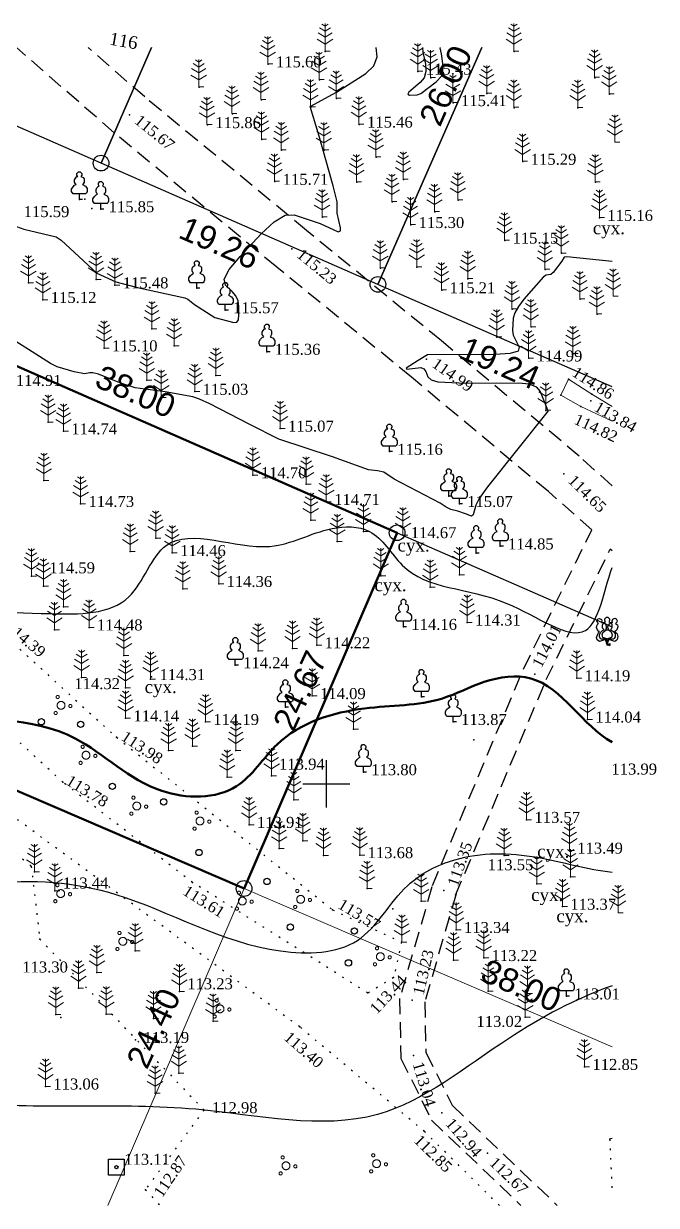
# Model space of a CAD drawing. Header units: millimetres. Extents: x 5405432.9 to 5405521, y 5524871.8 to 5524948.6.
# Drawn here: x 5405480.7 to 5405521, y 5524873.1 to 5524948.4 of the extents above; entities that cross this region are included whole.
import ezdxf
from ezdxf.enums import TextEntityAlignment as Align

# ---------------------------------------------------------------- set-up
doc = ezdxf.new("R2010")
doc.units = ezdxf.units.MM
for name, pattern in [('DASHEDX2', [1.5, 1, -0.5]), ('HIDDEN', [0.5, 0, -0.5]), ('суцільна', [50, 50, 0])]:
    doc.linetypes.add(name, pattern=pattern)
for name, color, linetype, lineweight in [('11900000', 1, 'Continuous', 30), ('Контур', 7, 'HIDDEN', 30), ('рельеф', 7, 'Continuous', 0), ('ТОЧКИ', 7, 'Continuous', 30), ('усл. знак', 7, 'суцільна', 20)]:
    doc.layers.add(name, color=color, linetype=linetype, lineweight=lineweight)
for name, color, linetype in [('SC007', 7, 'Continuous'), ('горизонтали', 42, 'Continuous'), ('дороги', 7, 'Continuous'), ('Ділянки_Межі', 10, 'Continuous'), ('надписи', 7, 'Continuous'), ('отметки', 7, 'Continuous'), ('промеры', 185, 'Continuous'), ('Растительность', 7, 'Continuous')]:
    doc.layers.add(name, color=color, linetype=linetype)
doc.styles.get("Standard").update_dxf_attribs({"font": 'arial.ttf'})
doc.styles.add('times', font='times.ttf')
doc.linetypes.add('канава 0', pattern='A,0.9,0,["|",Standard,S=0.25,R=0,X=0,Y=0],0.1', length=1)

# ---------------------------------------------------------------- blocks, each defined once
blk = doc.blocks.new('A$C51FE15A3')
at = {"layer": 'Растительность', "color": 94, "lineweight": 0}
for points in [[(-0.201, 1.726), (0, 1.584), (0.201, 1.726)], [(0, 1.75), (0, 0), (0.319, 0)], [(-0.493, 0.753), (0, 0.444), (0.493, 0.753)], [(-0.447, 1.172), (0, 0.895), (0.447, 1.172)], [(-0.343, 1.489), (0, 1.267), (0.343, 1.489)]]:
    blk.add_lwpolyline(points, dxfattribs=at)
blk = doc.blocks.new('A$C2ACB5305')
at = {"layer": 'Растительность'}
blk.add_lwpolyline([(0.2, 0), (0.2, 0), (0, 0), (0, 0.35), (-0.4, 0.35), (-0.5, 0.5), (-0.5, 0.65), (-0.4, 0.8), (-0.3, 0.9), (-0.2, 0.95), (-0.25, 1), (-0.3, 1.1), (-0.3, 1.25), (-0.25, 1.35), (-0.15, 1.45), (-0.1, 1.45), (-0.15, 1.55), (-0.15, 1.65), (-0.05, 1.75), (0.05, 1.75), (0.15, 1.65), (0.15, 1.55), (0.1, 1.45), (0.25, 1.4), (0.3, 1.3), (0.3, 1.1), (0.25, 1), (0.2, 0.95), (0.4, 0.85), (0.5, 0.7), (0.5, 0.5), (0.45, 0.4), (0.4, 0.35), (0, 0.35)], dxfattribs=at)
blk = doc.blocks.new('A$C72385B22')
at = {"layer": 'усл. знак'}
for centre, radius in [((0, 0), 0.625), ((-0.02, 1.49), 0.25), ((-1.29, -0.64), 0.25), ((1.28, -0.76), 0.25)]:
    blk.add_circle(centre, radius, dxfattribs=at)
blk = doc.blocks.new('SYMBOL902')
at = {"layer": 'SC007'}
blk.add_lwpolyline([(-1.25, -1.25), (-1.25, 1.25), (1.25, 1.25), (1.25, -1.25)], close=True, dxfattribs=at)
blk.add_circle((0, 0), 0.25, dxfattribs=at)

msp = doc.modelspace()

# ---------------------------------------------------------------- linework, layer by layer
at = {"layer": '11900000', "color": 7}
for points in [[(5405500, 5524898.5, 0), (5405500, 5524901.5, 0)], [(5405500, 5524898.5, 0), (5405500, 5524901.5, 0)], [(5405498.5, 5524900, 0), (5405501.5, 5524900, 0)], [(5405498.5, 5524900, 0), (5405501.5, 5524900, 0)]]:
    msp.add_polyline3d(points, dxfattribs=at)
at = {"layer": 'горизонтали', "color": 32}
for points in [[(5405480.257, 5524935.502, 115.5), (5405480.727, 5524935.322, 115.5), (5405482.787, 5524934.832, 115.5), (5405483.107, 5524934.632, 115.5), (5405485.377, 5524932.522, 115.5), (5405486.577, 5524931.972, 115.5), (5405487.967, 5524931.622, 115.5), (5405490.987, 5524930.952, 115.5), (5405491.177, 5524930.872, 115.5), (5405491.587, 5524930.532, 115.5), (5405492.887, 5524929.702, 115.5), (5405494.107, 5524929.382, 115.5), (5405494.287, 5524929.402, 115.5), (5405494.387, 5524929.562, 115.5), (5405494.427, 5524929.862, 115.5), (5405494.417, 5524930.412, 115.5), (5405494.367, 5524930.772, 115.5), (5405494.227, 5524931.082, 115.5), (5405493.997, 5524931.362, 115.5), (5405493.567, 5524931.762, 115.5), (5405493.487, 5524932.142, 115.5), (5405493.797, 5524932.752, 115.5), (5405494.497, 5524933.592, 115.5), (5405495.837, 5524935.032, 115.5), (5405496.677, 5524935.802, 115.5), (5405497.377, 5524936.212, 115.5), (5405497.947, 5524936.242, 115.5), (5405499.597, 5524935.692, 115.5), (5405500.757, 5524935.152, 115.5), (5405500.887, 5524935.212, 115.5), (5405500.887, 5524935.422, 115.5), (5405500.677, 5524936.352, 115.5), (5405500.687, 5524937.072, 115.5), (5405500.437, 5524938.082, 115.5), (5405499.527, 5524941.262, 115.5), (5405498.957, 5524943.152, 115.5), (5405500.647, 5524944.052, 115.5), (5405502.517, 5524945.252, 115.5), (5405503.027, 5524945.722, 115.5), (5405503.237, 5524946.302, 115.5), (5405503.168, 5524946.9, 115.5)], [(5405506.119, 5524946.9, 115.5), (5405506.147, 5524946.602, 115.5), (5405506.307, 5524945.832, 115.5), (5405506.337, 5524945.362, 115.5), (5405506.237, 5524944.972, 115.5), (5405505.977, 5524944.672, 115.5), (5405505.257, 5524944.062, 115.5), (5405505.187, 5524943.932, 115.5), (5405505.297, 5524943.872, 115.5), (5405505.787, 5524943.882, 115.5)], [(5405505.787, 5524943.882, 115.5), (5405506.007, 5524943.962, 115.5), (5405506.997, 5524944.722, 115.5), (5405507.357, 5524945.102, 115.5), (5405507.427, 5524945.242, 115.5), (5405507.417, 5524945.872, 115.5), (5405507.337, 5524946.502, 115.5), (5405507.247, 5524946.872, 115.5), (5405507.227, 5524946.9, 115.5)], [(5405518.2, 5524933.26, 115), (5405515.317, 5524933.572, 115), (5405515.157, 5524933.552, 115), (5405515.007, 5524933.282, 115), (5405514.437, 5524932.562, 115), (5405514.297, 5524932.442, 115), (5405514.007, 5524932.392, 115), (5405513.837, 5524932.302, 115), (5405512.587, 5524930.872, 115), (5405512.237, 5524930.392, 115), (5405512.007, 5524929.992, 115), (5405511.907, 5524929.652, 115), (5405511.847, 5524928.882, 115), (5405511.907, 5524928.572, 115), (5405512.277, 5524927.812, 115), (5405512.217, 5524927.552, 115), (5405511.707, 5524927.402, 115), (5405510.757, 5524927.342, 115), (5405506.437, 5524927.322, 115), (5405505.837, 5524926.972, 115), (5405505.087, 5524926.472, 115), (5405505.117, 5524926.412, 115), (5405506.007, 5524926.522, 115), (5405506.197, 5524926.432, 115), (5405506.327, 5524926.252, 115), (5405506.467, 5524925.922, 115), (5405506.667, 5524925.732, 115), (5405507.097, 5524925.602, 115), (5405508.877, 5524925.522, 115), (5405512.267, 5524925.532, 115), (5405512.917, 5524925.482, 115), (5405513.367, 5524925.292, 115), (5405513.617, 5524924.982, 115), (5405514.087, 5524923.822, 115), (5405514.137, 5524923.762, 115), (5405510.257, 5524918.922, 115), (5405509.737, 5524918.182, 115), (5405509.517, 5524917.752, 115), (5405509.347, 5524917.132, 115), (5405509.237, 5524917.042, 115), (5405508.867, 5524917.192, 115), (5405508.367, 5524917.372, 115), (5405507.917, 5524917.462, 115), (5405507.637, 5524917.612, 115), (5405507.257, 5524917.882, 115), (5405504.307, 5524919.412, 115), (5405503.667, 5524919.842, 115), (5405503.257, 5524919.942, 115), (5405502.677, 5524919.992, 115), (5405500.397, 5524920.822, 115), (5405496.957, 5524921.962, 115), (5405495.117, 5524922.882, 115), (5405492.577, 5524924.192, 115), (5405491.907, 5524924.502, 115), (5405491.497, 5524924.642, 115), (5405489.717, 5524924.962, 115), (5405487.817, 5524925.212, 115), (5405486.837, 5524925.542, 115), (5405485.467, 5524926.082, 115), (5405485.117, 5524926.182, 115), (5405484.917, 5524926.182, 115), (5405484.577, 5524926.112, 115), (5405483.927, 5524926.242, 115), (5405482.847, 5524926.562, 115), (5405482.417, 5524926.762, 115), (5405479.207, 5524928.812, 115)]]:
    msp.add_polyline3d(points, dxfattribs=at)
for points, knots in [([(5405438.141, 5524946.9), (5405438.993, 5524945.681), (5405441.821, 5524943.317), (5405440.684, 5524937.671), (5405444.794, 5524933.035), (5405451.566, 5524932.913), (5405452.841, 5524923.414), (5405462.376, 5524921.694), (5405467.678, 5524915.219), (5405474.332, 5524911.065), (5405480.954, 5524910.859), (5405487.753, 5524910.726), (5405489.619, 5524917.188), (5405495.917, 5524914.065), (5405499.639, 5524916.398), (5405503.163, 5524916.446), (5405505.422, 5524912.201), (5405510.741, 5524912.765), (5405517.045, 5524907.883), (5405517.653, 5524912.221), (5405518.2, 5524913.77)], [583.964063, 583.964063, 583.964063, 583.964063, 588.386683, 594.103196, 599.108283, 605.048663, 611.412942, 622.521559, 629.692846, 636.424411, 645.037599, 650.155211, 654.20471, 660.817642, 664.928993, 667.318617, 670.308652, 677.41329, 682.706882, 687.018483, 687.018483, 687.018483, 687.018483]), ([(5405435.456, 5524909.916), (5405436.018, 5524908.776), (5405438.058, 5524905.013), (5405444.44, 5524899.573), (5405453.206, 5524895.816), (5405462.487, 5524898.046), (5405468.665, 5524890.189), (5405477.912, 5524894.346), (5405487.765, 5524893.352), (5405494.628, 5524888.993), (5405502.439, 5524889.215), (5405504.562, 5524893.563), (5405508.71, 5524895.669), (5405513.235, 5524895.608), (5405516.651, 5524894.526), (5405518.2, 5524894.38)], [29.461431, 29.461431, 29.461431, 29.461431, 33.238106, 42.351864, 53.987263, 60.5812, 68.695045, 78.614199, 86.783744, 97.871674, 102.815261, 107.548903, 110.976626, 116.23534, 120.930213, 120.930213, 120.930213, 120.930213]), ([(5405518.2, 5524887.132), (5405515.887, 5524886.321), (5405510.865, 5524883.626), (5405503.061, 5524877.143), (5405490.607, 5524880.098), (5405476.913, 5524878.707), (5405461.824, 5524883.403), (5405447.517, 5524887.885), (5405439.136, 5524895.388), (5405436.153, 5524899.91), (5405435.456, 5524901.009)], [202.491289, 202.491289, 202.491289, 202.491289, 209.892608, 219.526566, 231.106647, 245.459521, 260.911196, 277.803065, 289.957635, 293.807609, 293.807609, 293.807609, 293.807609])]:
    msp.add_open_spline(points, degree=3, knots=knots, dxfattribs=at)
at = {"layer": 'горизонтали', "color": 32, "lineweight": 50}
msp.add_open_spline([(5405518.2, 5524902.65), (5405516.321, 5524903.674), (5405514.463, 5524907.297), (5405509.989, 5524906.658), (5405506.812, 5524904.913), (5405502.087, 5524905.078), (5405497.049, 5524903.519), (5405494.428, 5524899.014), (5405488.528, 5524899.028), (5405483.602, 5524904.357), (5405475.07, 5524904.101), (5405465.673, 5524904.056), (5405458.644, 5524904.734), (5405451.834, 5524904.358), (5405446.555, 5524906.313), (5405442.168, 5524910.026), (5405438.386, 5524914.341), (5405438.447, 5524919.318), (5405437.977, 5524924.38), (5405436.229, 5524926.498), (5405435.456, 5524927.508)], degree=3, knots=[205.870525, 205.870525, 205.870525, 205.870525, 212.423165, 215.395728, 218.258995, 223.252411, 229.279318, 232.992538, 237.766943, 244.213134, 253.624228, 261.428369, 272.933051, 274.584334, 281.85809, 288.915218, 291.908367, 298.615428, 303.009483, 306.761195, 306.761195, 306.761195, 306.761195], dxfattribs=at)
at = {"layer": 'дороги', "color": 7, "linetype": 'DASHEDX2'}
for points, elevation in [([(5405516.907, 5524916.173), (5405514.139, 5524918.61), (5405505.413, 5524925.901), (5405496.835, 5524932.918), (5405486.477, 5524941.466), (5405480.25, 5524946.9)], 112.707), ([(5405518.2, 5524918.981), (5405516.109, 5524920.874), (5405507.325, 5524928.213), (5405498.739, 5524935.236), (5405488.419, 5524943.754), (5405484.813, 5524946.9)], 112.707), ([(5405506.753, 5524893.52), (5405512.552, 5524907.312), (5405516.907, 5524916.173)], 113.35), ([(5405508.227, 5524892.9), (5405514.008, 5524906.648), (5405518.086, 5524914.946)], 113.35), ([(5405518.2, 5524914.843), (5405518.086, 5524914.946)], 112.707), ([(5405506.722, 5524893.432), (5405504.665, 5524886.322), (5405504.745, 5524882.505), (5405506.702, 5524878.564), (5405512.384, 5524873.147)], 113.35), ([(5405508.258, 5524892.988), (5405506.269, 5524886.112), (5405506.337, 5524882.897), (5405508.01, 5524879.528), (5405514.702, 5524873.147)], 113.35)]:
    msp.add_lwpolyline(points, dxfattribs=dict(at, elevation=elevation))
at = {"layer": 'Ділянки_Межі', "lineweight": 25}
for points in [[(5405450.392, 5524946.9), (5405447.741, 5524940.842), (5405469.694, 5524931.231), (5405504.504, 5524915.991), (5405518.2, 5524909.995)], [(5405488.863, 5524946.9), (5405485.638, 5524939.534), (5405468.813, 5524946.9)], [(5405518.2, 5524925.278), (5405503.281, 5524931.809), (5405485.638, 5524939.534), (5405468.813, 5524946.9)], [(5405509.9, 5524946.9), (5405503.281, 5524931.809), (5405485.638, 5524939.534)], [(5405485.638, 5524939.534), (5405488.863, 5524946.9)], [(5405503.281, 5524931.809), (5405509.9, 5524946.9)], [(5405518.2, 5524925.278), (5405503.281, 5524931.809)]]:
    msp.add_lwpolyline(points, dxfattribs=at)
at = {"layer": 'Ділянки_Межі', "lineweight": 50}
msp.add_lwpolyline([(5405459.846, 5524908.351), (5405469.694, 5524931.231), (5405504.504, 5524915.991), (5405494.751, 5524893.33)], close=True, dxfattribs=at)
at = {"layer": 'Ділянки_Межі', "lineweight": 0}
for points in [[(5405494.751, 5524893.33), (5405504.504, 5524915.991), (5405518.2, 5524909.995)], [(5405450.2, 5524885.938), (5405459.846, 5524908.351), (5405494.751, 5524893.33), (5405486.065, 5524873.147)], [(5405486.065, 5524873.147), (5405494.751, 5524893.33), (5405518.2, 5524883.239)], [(5405518.2, 5524883.239), (5405494.751, 5524893.33)]]:
    msp.add_lwpolyline(points, dxfattribs=at)
at = {"layer": 'Контур', "color": 7, "linetype": 'HIDDEN'}
for points, elevation in [([(5405479.143, 5524909.781), (5405479.143, 5524909.781), (5405486.624, 5524902.96), (5405500.397, 5524891.973), (5405504.773, 5524889.922), (5405504.283, 5524887.655)], 114.045), ([(5405504.283, 5524887.655), (5405502.637, 5524886.68), (5405491.469, 5524893.717), (5405483.207, 5524900.101), (5405475.316, 5524907.356)], 113.339), ([(5405511.019, 5524873.147), (5405506.249, 5524877.846), (5405498.3, 5524884.518), (5405477.1, 5524900.076)], 111.795), ([(5405477.228, 5524900.076), (5405477.305, 5524898.823), (5405479.288, 5524896.413), (5405481.195, 5524894.74)], 111.795), ([(5405481.195, 5524894.74), (5405481.737, 5524890.103), (5405492.202, 5524879.22), (5405488.469, 5524874.147), (5405489.397, 5524873.147)], 113.515), ([(5405518.2, 5524877.411), (5405518.05, 5524877.36), (5405518.2, 5524873.961)], 112.62)]:
    msp.add_lwpolyline(points, dxfattribs=dict(at, elevation=elevation))
at = {"layer": 'отметки', "color": 7}
for p in [(5405499.924, 5524946.65, 115.608), (5405511.964, 5524946.65, 115.383), (5405496.285, 5524945.835, 115.598), (5405505.833, 5524945.375, 115.429), (5405499.548, 5524944.84, 115.549), (5405506.662, 5524944.969, 115.522), (5405517.099, 5524944.978, 115.232), (5405491.891, 5524944.363, 115.879), (5405510.22, 5524943.974, 115.341), (5405518.03, 5524943.934, 115.182), (5405495.858, 5524943.561, 115.656), (5405498.996, 5524943.104, 115.498), (5405500.637, 5524943.647, 115.486), (5405508.079, 5524943.367, 115.412), (5405511.959, 5524943.066, 115.351), (5405516.027, 5524943.053, 115.268), (5405487.448, 5524942.61, 115.672), (5405494.009, 5524942.679, 115.747), (5405492.418, 5524941.965, 115.86), (5405502.091, 5524941.999, 115.461), (5405495.886, 5524941.042, 115.632), (5405497.142, 5524940.364, 115.647), (5405499.857, 5524940.358, 115.497), (5405503.161, 5524939.913, 115.424), (5405512.517, 5524939.631, 115.291), (5405496.716, 5524938.354, 115.709), (5405501.929, 5524938.316, 115.443), (5405504.906, 5524938.485, 115.374), (5405517.142, 5524938.317, 115.095), (5405484.257, 5524937.224, 115.766), (5405484.598, 5524937.235, 115.868), (5405504.192, 5524937.072, 115.32), (5405508.389, 5524937.169, 115.265), (5405485.047, 5524936.636, 115.768), (5405485.622, 5524936.608, 115.847), (5405506.897, 5524936.433, 115.304), (5405499.743, 5524936.083, 115.546), (5405505.373, 5524935.601, 115.302), (5405517.399, 5524936.057, 115.158), (5405497.787, 5524934.077, 115.235), (5405511.358, 5524934.607, 115.148), (5405514.974, 5524933.791, 115.006), (5405503.454, 5524932.84, 115.409), (5405505.763, 5524932.91, 115.239), (5405513.932, 5524932.759, 115.009), (5405481.01, 5524931.905, 115.168), (5405485.318, 5524932.112, 115.465), (5405486.525, 5524931.757, 115.482), (5405509.014, 5524932.168, 115.137), (5405491.737, 5524931.57, 115.581), (5405507.351, 5524931.444, 115.21), (5405481.937, 5524930.828, 115.12), (5405511.832, 5524930.242, 115.01), (5405516.16, 5524930.875, 114.961), (5405493.552, 5524930.176, 115.568), (5405517.24, 5524929.918, 114.894), (5405488.882, 5524928.979, 115.232), (5405513.036, 5524929.098, 114.923), (5405510.866, 5524928.445, 115.058), (5405485.83, 5524927.744, 115.102), (5405490.304, 5524927.894, 115.255), (5405496.209, 5524927.525, 115.361), (5405515.719, 5524927.381, 114.835), (5405506.369, 5524927.057, 114.986), (5405512.896, 5524927.102, 114.987), (5405492.955, 5524926.011, 115.114), (5405515.417, 5524925.776, 114.859), (5405488.555, 5524925.705, 115.049), (5405491.614, 5524924.979, 115.026), (5405489.477, 5524924.608, 114.967), (5405514.935, 5524924.762, 114.808), (5405516.853, 5524924.401, 113.843), (5405516.905, 5524924.809, 114.797), (5405513.984, 5524923.769, 115.015), (5405516.21, 5524924.022, 114.82), (5405482.272, 5524923.028, 114.814), (5405483.251, 5524922.456, 114.741), (5405497.058, 5524922.632, 115.074), (5405504.008, 5524921.156, 115.164), (5405515.124, 5524919.742, 114.654), (5405481.999, 5524919.319, 114.68), (5405495.32, 5524919.663, 114.701), (5405498.706, 5524919.08, 114.755), (5405507.793, 5524918.32, 115.069), (5405484.339, 5524917.833, 114.728), (5405499.992, 5524917.959, 114.712), (5405508.468, 5524917.832, 115.072), (5405498.998, 5524916.789, 114.563), (5405502.353, 5524916.072, 114.486), (5405489.12, 5524915.642, 114.616), (5405500.692, 5524915.425, 114.453), (5405504.874, 5524915.846, 114.671), (5405487.501, 5524914.805, 114.656), (5405490.18, 5524914.703, 114.463), (5405509.539, 5524914.695, 114.624), (5405511.073, 5524915.128, 114.853), (5405481.2, 5524913.232, 114.589), (5405503.465, 5524913.253, 114.388), (5405508.468, 5524913.319, 114.568), (5405481.965, 5524912.59, 114.597), (5405490.85, 5524912.417, 114.413), (5405493.136, 5524912.738, 114.359), (5405506.618, 5524912.526, 114.431), (5405483.252, 5524911.276, 114.49), (5405484.877, 5524909.966, 114.481), (5405504.912, 5524910.005, 114.159), (5405508.97, 5524910.282, 114.311), (5405482.668, 5524909.817, 114.498), (5405495.644, 5524908.459, 114.226), (5405497.839, 5524908.624, 114.25), (5405499.387, 5524908.83, 114.219), (5405517.89, 5524908.857, 114.466), (5405487.099, 5524908.182, 114.398), (5405494.195, 5524907.558, 114.244), (5405513.284, 5524906.978, 114.007), (5405484.402, 5524906.773, 114.323), (5405488.8, 5524906.66, 114.316), (5405488.863, 5524906.804, 114.314), (5405515.95, 5524906.734, 114.191), (5405487.205, 5524906.12, 114.305), (5405499.096, 5524905.597, 114.092), (5405506.051, 5524905.533, 114.052), (5405497.382, 5524904.872, 114.06), (5405487.205, 5524904.175, 114.139), (5405492.296, 5524903.948, 114.19), (5405508.082, 5524903.945, 113.871), (5405516.629, 5524904.102, 114.041), (5405501.73, 5524903.471, 113.95), (5405486.624, 5524902.96, 113.984), (5405491.465, 5524902.39, 114.125), (5405509.386, 5524902.793, 113.83), (5405489.945, 5524902.116, 114.146), (5405494.23, 5524902.127, 114.078), (5405493.678, 5524900.417, 114.029), (5405496.508, 5524900.509, 113.945), (5405502.356, 5524900.748, 113.8), (5405483.207, 5524900.101, 113.784), (5405497.923, 5524898.984, 113.87), (5405495.074, 5524897.393, 113.908), (5405512.754, 5524897.71, 113.573), (5405498.501, 5524896.377, 113.808), (5405496.988, 5524895.875, 113.832), (5405515.48, 5524895.752, 113.487), (5405499.811, 5524895.44, 113.72), (5405502.121, 5524895.463, 113.678), (5405511.318, 5524895.422, 113.547), (5405481.195, 5524894.74, 113.515), (5405481.39, 5524894.4, 113.55), (5405491.469, 5524893.717, 113.615), (5405513.403, 5524893.622, 113.446), (5405515.552, 5524894.08, 113.517), (5405482.7, 5524893.18, 113.44), (5405502.585, 5524893.329, 113.647), (5405507.488, 5524893.208, 113.353), (5405500.397, 5524891.973, 113.575), (5405504.231, 5524892.032, 113.499), (5405506.035, 5524892.515, 113.437), (5405515.045, 5524892.179, 113.373), (5405508.265, 5524890.699, 113.339), (5405481.737, 5524890.103, 113.269), (5405504.773, 5524889.922, 113.414), (5405487.82, 5524889.36, 113.28), (5405510.02, 5524888.91, 113.219), (5405508.104, 5524888.772, 113.276), (5405485.38, 5524887.97, 113.27), (5405504.283, 5524887.655, 113.339), (5405484.208, 5524886.992, 113.257), (5405490.63, 5524886.76, 113.23), (5405502.637, 5524886.68, 113.438), (5405510.315, 5524886.792, 113.146), (5405512.811, 5524886.649, 113.025), (5405505.467, 5524886.217, 113.226), (5405515.29, 5524886.465, 113.009), (5405482.759, 5524885.313, 113.131), (5405483.067, 5524885.111, 113.189), (5405485.975, 5524885.333, 113.265), (5405512.673, 5524885.127, 113.018), (5405488.98, 5524885.04, 113.15), (5405492.78, 5524884.88, 113.17), (5405498.3, 5524884.518, 114.253), (5405487.845, 5524883.689, 113.193), (5405505.541, 5524882.701, 113.045), (5405490.595, 5524881.569, 113.084), (5405516.451, 5524881.975, 112.851), (5405482.103, 5524880.727, 113.062), (5405489.079, 5524880.289, 113.03), (5405492.202, 5524879.22, 112.975), (5405507.356, 5524879.046, 112.939), (5405506.249, 5524877.846, 112.846), (5405518.06, 5524877.366, 112.661), (5405510.255, 5524876.477, 112.666), (5405488.469, 5524874.147, 112.868)]:
    msp.add_point(p, dxfattribs=at)
at = {"layer": 'Растительность', "color": 7}
for centre in [(5405481.84, 5524903.949), (5405484.339, 5524903.791), (5405486.364, 5524899.839), (5405489.63, 5524898.849), (5405491.877, 5524895.624), (5405496.215, 5524893.779), (5405497.702, 5524890.87), (5405501.783, 5524890.618), (5405501.404, 5524888.594)]:
    msp.add_circle(centre, 0.2, dxfattribs=at)
at = {"layer": 'рельеф', "color": 7, "linetype": 'канава 0', "elevation": 114.859}
for points in [[(5405515.417, 5524925.776), (5405514.935, 5524924.762), (5405516.21, 5524924.022), (5405518.2, 5524923.088)], [(5405518.2, 5524924.042), (5405516.905, 5524924.809), (5405515.417, 5524925.776)]]:
    msp.add_lwpolyline(points, dxfattribs=at)
at = {"layer": 'ТОЧКИ'}
for centre in [(5405485.638, 5524939.534), (5405503.281, 5524931.809), (5405504.504, 5524915.991), (5405494.751, 5524893.33, 107.24)]:
    msp.add_circle(centre, 0.5, dxfattribs=at)

# ---------------------------------------------------------------- block references
at = {"layer": 'отметки', "color": 7, "xscale": 0.400000000372529, "yscale": 0.400000000372529, "zscale": 0.400000000372529}
msp.add_blockref('SYMBOL902', (5405486.62, 5524875.58, 113.11), dxfattribs=at)
at = {"layer": 'Растительность', "color": 7}
for name, p in [('A$C51FE15A3', (5405499.91, 5524946.67, 115.61)), ('A$C51FE15A3', (5405511.95, 5524946.67, 115.38)), ('A$C51FE15A3', (5405496.26, 5524945.86, 115.6)), ('A$C51FE15A3', (5405505.82, 5524945.4, 115.43)), ('A$C51FE15A3', (5405491.86, 5524944.39, 115.88)), ('A$C51FE15A3', (5405499.53, 5524944.86, 115.55)), ('A$C51FE15A3', (5405506.64, 5524944.99, 115.52)), ('A$C51FE15A3', (5405517.09, 5524945, 115.23)), ('A$C51FE15A3', (5405495.83, 5524943.59, 115.66)), ('A$C51FE15A3', (5405500.62, 5524943.67, 115.49)), ('A$C51FE15A3', (5405510.21, 5524944, 115.34)), ('A$C51FE15A3', (5405518.02, 5524943.95, 115.18)), ('A$C51FE15A3', (5405498.98, 5524943.12, 115.5)), ('A$C51FE15A3', (5405508.06, 5524943.39, 115.41)), ('A$C51FE15A3', (5405511.94, 5524943.09, 115.35)), ('A$C51FE15A3', (5405516.01, 5524943.08, 115.27)), ('A$C51FE15A3', (5405493.98, 5524942.7, 115.75)), ('A$C51FE15A3', (5405492.39, 5524941.99, 115.86)), ('A$C51FE15A3', (5405502.07, 5524942.02, 115.46)), ('A$C51FE15A3', (5405495.86, 5524941.06, 115.63)), ('A$C51FE15A3', (5405518.38, 5524940.87, 115.2)), ('A$C51FE15A3', (5405497.12, 5524940.39, 115.65)), ('A$C51FE15A3', (5405499.84, 5524940.38, 115.5)), ('A$C51FE15A3', (5405503.14, 5524939.93, 115.42)), ('A$C51FE15A3', (5405512.5, 5524939.65, 115.29)), ('A$C51FE15A3', (5405496.69, 5524938.38, 115.71)), ('A$C51FE15A3', (5405501.91, 5524938.34, 115.44)), ('A$C51FE15A3', (5405504.89, 5524938.51, 115.37)), ('A$C51FE15A3', (5405517.13, 5524938.34, 115.1)), ('A$C2ACB5305', (5405484.257, 5524937.224, 115.766)), ('A$C51FE15A3', (5405504.17, 5524937.09, 115.32)), ('A$C51FE15A3', (5405508.37, 5524937.19, 115.27)), ('A$C2ACB5305', (5405485.622, 5524936.608, 115.847)), ('A$C51FE15A3', (5405499.72, 5524936.11, 115.55)), ('A$C51FE15A3', (5405506.88, 5524936.45, 115.31)), ('A$C51FE15A3', (5405517.39, 5524936.08, 115.16)), ('A$C51FE15A3', (5405505.36, 5524935.62, 115.3)), ('A$C51FE15A3', (5405511.34, 5524934.63, 115.15)), ('A$C51FE15A3', (5405514.96, 5524933.81, 115.01)), ('A$C51FE15A3', (5405503.43, 5524932.86, 115.41)), ('A$C51FE15A3', (5405505.75, 5524932.93, 115.24)), ('A$C51FE15A3', (5405513.92, 5524932.78, 115.01)), ('A$C51FE15A3', (5405481.01, 5524931.905, 115.168)), ('A$C51FE15A3', (5405485.318, 5524932.112, 115.465)), ('A$C51FE15A3', (5405486.525, 5524931.757, 115.482)), ('A$C2ACB5305', (5405491.737, 5524931.57, 115.581)), ('A$C51FE15A3', (5405509, 5524932.19, 115.14)), ('A$C51FE15A3', (5405481.937, 5524930.828, 115.12)), ('A$C51FE15A3', (5405507.33, 5524931.46, 115.21)), ('A$C51FE15A3', (5405516.15, 5524930.89, 114.96)), ('A$C51FE15A3', (5405518.26, 5524931.05, 114.91)), ('A$C2ACB5305', (5405493.552, 5524930.176, 115.568)), ('A$C51FE15A3', (5405511.82, 5524930.26, 115.01)), ('A$C51FE15A3', (5405517.23, 5524929.93, 114.89)), ('A$C51FE15A3', (5405488.882, 5524928.979, 115.232)), ('A$C51FE15A3', (5405513.02, 5524929.11, 114.92)), ('A$C51FE15A3', (5405485.83, 5524927.744, 115.102)), ('A$C51FE15A3', (5405490.304, 5524927.894, 115.255)), ('A$C51FE15A3', (5405510.85, 5524928.46, 115.06)), ('A$C2ACB5305', (5405496.209, 5524927.525, 115.361)), ('A$C51FE15A3', (5405512.88, 5524927.12, 114.99)), ('A$C51FE15A3', (5405515.71, 5524927.4, 114.84)), ('A$C51FE15A3', (5405488.555, 5524925.705, 115.049)), ('A$C51FE15A3', (5405492.955, 5524926.011, 115.114)), ('A$C51FE15A3', (5405491.614, 5524924.979, 115.026)), ('A$C51FE15A3', (5405489.477, 5524924.608, 114.967)), ('A$C51FE15A3', (5405513.97, 5524923.79, 115.02)), ('A$C51FE15A3', (5405482.272, 5524923.028, 114.814)), ('A$C51FE15A3', (5405483.251, 5524922.456, 114.741)), ('A$C51FE15A3', (5405497.058, 5524922.632, 115.074)), ('A$C2ACB5305', (5405504.008, 5524921.156, 115.164)), ('A$C51FE15A3', (5405495.32, 5524919.663, 114.701)), ('A$C51FE15A3', (5405481.999, 5524919.319, 114.68)), ('A$C51FE15A3', (5405498.706, 5524919.08, 114.755)), ('A$C51FE15A3', (5405499.992, 5524917.959, 114.712)), ('A$C2ACB5305', (5405507.793, 5524918.32, 115.069)), ('A$C51FE15A3', (5405484.339, 5524917.833, 114.728)), ('A$C2ACB5305', (5405508.468, 5524917.832, 115.072)), ('A$C51FE15A3', (5405498.998, 5524916.789, 114.563)), ('A$C51FE15A3', (5405502.353, 5524916.072, 114.486)), ('A$C51FE15A3', (5405504.874, 5524915.846, 114.671)), ('A$C51FE15A3', (5405489.12, 5524915.642, 114.616)), ('A$C51FE15A3', (5405500.692, 5524915.425, 114.453)), ('A$C2ACB5305', (5405511.073, 5524915.128, 114.853)), ('A$C51FE15A3', (5405487.501, 5524914.805, 114.656)), ('A$C51FE15A3', (5405490.18, 5524914.703, 114.463)), ('A$C2ACB5305', (5405509.539, 5524914.695, 114.624)), ('A$C51FE15A3', (5405481.2, 5524913.232, 114.589)), ('A$C51FE15A3', (5405493.136, 5524912.738, 114.359)), ('A$C51FE15A3', (5405503.465, 5524913.253, 114.388)), ('A$C51FE15A3', (5405508.468, 5524913.319, 114.568)), ('A$C51FE15A3', (5405481.965, 5524912.59, 114.597)), ('A$C51FE15A3', (5405490.85, 5524912.417, 114.413)), ('A$C51FE15A3', (5405506.618, 5524912.526, 114.431)), ('A$C51FE15A3', (5405483.252, 5524911.276, 114.49)), ('A$C51FE15A3', (5405482.668, 5524909.817, 114.498)), ('A$C51FE15A3', (5405484.877, 5524909.966, 114.481)), ('A$C2ACB5305', (5405504.912, 5524910.005, 114.159)), ('A$C51FE15A3', (5405508.97, 5524910.282, 114.311)), ('A$C51FE15A3', (5405487.099, 5524908.182, 114.398)), ('A$C51FE15A3', (5405495.644, 5524908.459, 114.226)), ('A$C51FE15A3', (5405497.839, 5524908.624, 114.25)), ('A$C51FE15A3', (5405499.387, 5524908.83, 114.219)), ('A$C2ACB5305', (5405517.89, 5524908.857, 114.466)), ('A$C2ACB5305', (5405494.195, 5524907.558, 114.244)), ('A$C51FE15A3', (5405484.402, 5524906.773, 114.323)), ('A$C51FE15A3', (5405488.8, 5524906.66, 114.316)), ('A$C51FE15A3', (5405515.95, 5524906.734, 114.191)), ('A$C51FE15A3', (5405487.205, 5524906.12, 114.305)), ('A$C51FE15A3', (5405499.096, 5524905.597, 114.092)), ('A$C2ACB5305', (5405506.051, 5524905.533, 114.052)), ('A$C2ACB5305', (5405497.382, 5524904.872, 114.06)), ('A$C51FE15A3', (5405487.205, 5524904.175, 114.139)), ('A$C51FE15A3', (5405492.296, 5524903.948, 114.19)), ('A$C2ACB5305', (5405508.082, 5524903.945, 113.871)), ('A$C51FE15A3', (5405516.629, 5524904.102, 114.041)), ('A$C51FE15A3', (5405501.73, 5524903.471, 113.95)), ('A$C51FE15A3', (5405491.465, 5524902.39, 114.125)), ('A$C51FE15A3', (5405489.945, 5524902.116, 114.146)), ('A$C51FE15A3', (5405494.23, 5524902.127, 114.078)), ('A$C2ACB5305', (5405502.356, 5524900.748, 113.8)), ('A$C51FE15A3', (5405493.678, 5524900.417, 114.029)), ('A$C51FE15A3', (5405496.508, 5524900.509, 113.945)), ('A$C51FE15A3', (5405497.923, 5524898.984, 113.87)), ('A$C51FE15A3', (5405512.754, 5524897.71, 113.573)), ('A$C51FE15A3', (5405495.074, 5524897.393, 113.908)), ('A$C51FE15A3', (5405498.501, 5524896.377, 113.808)), ('A$C51FE15A3', (5405496.988, 5524895.875, 113.832)), ('A$C51FE15A3', (5405499.811, 5524895.44, 113.72)), ('A$C51FE15A3', (5405502.121, 5524895.463, 113.678)), ('A$C51FE15A3', (5405511.318, 5524895.422, 113.547)), ('A$C51FE15A3', (5405515.48, 5524895.752, 113.487)), ('A$C51FE15A3', (5405481.39, 5524894.4, 113.55)), ('A$C51FE15A3', (5405515.552, 5524894.08, 113.517)), ('A$C51FE15A3', (5405482.7, 5524893.18, 113.44)), ('A$C51FE15A3', (5405502.585, 5524893.329, 113.647)), ('A$C51FE15A3', (5405513.403, 5524893.622, 113.446)), ('A$C51FE15A3', (5405506.035, 5524892.515, 113.437)), ('A$C51FE15A3', (5405515.045, 5524892.179, 113.373)), ('A$C51FE15A3', (5405518.58, 5524891.79, 113.36)), ('A$C51FE15A3', (5405508.265, 5524890.699, 113.339)), ('A$C51FE15A3', (5405487.82, 5524889.36, 113.28)), ('A$C51FE15A3', (5405504.811, 5524889.904, 114.045)), ('A$C51FE15A3', (5405508.104, 5524888.772, 113.276)), ('A$C51FE15A3', (5405510.02, 5524888.91, 113.219)), ('A$C51FE15A3', (5405485.38, 5524887.97, 113.27)), ('A$C51FE15A3', (5405484.208, 5524886.992, 113.257)), ('A$C51FE15A3', (5405490.63, 5524886.76, 113.23)), ('A$C51FE15A3', (5405510.315, 5524886.792, 113.146)), ('A$C51FE15A3', (5405512.811, 5524886.649, 113.025)), ('A$C2ACB5305', (5405515.29, 5524886.465, 113.009)), ('A$C51FE15A3', (5405482.759, 5524885.313, 113.131)), ('A$C51FE15A3', (5405485.975, 5524885.333, 113.265)), ('A$C51FE15A3', (5405488.98, 5524885.04, 113.15)), ('A$C51FE15A3', (5405492.78, 5524884.88, 113.17)), ('A$C51FE15A3', (5405512.673, 5524885.127, 113.018)), ('A$C51FE15A3', (5405516.44, 5524881.97, 112.85)), ('A$C51FE15A3', (5405490.595, 5524881.569, 113.084)), ('A$C51FE15A3', (5405482.103, 5524880.727, 113.062)), ('A$C51FE15A3', (5405489.079, 5524880.289, 113.03))]:
    msp.add_blockref(name, p, dxfattribs=at)
for rotation in [18.10501793387593, 342.5093486713702]:
    msp.add_blockref('A$C2ACB5305', (5405517.89, 5524908.857, 114.466), dxfattribs=dict(at, rotation=rotation))
at = {"layer": 'усл. знак', "color": 7, "linetype": 'суцільна', "lineweight": 13, "xscale": 0.3999999998750298, "yscale": 0.3999999998750298, "zscale": 0.3999999998750298, "rotation": 265.3647753868261}
for p in [(5405483.091, 5524904.995), (5405484.68, 5524901.82), (5405487.918, 5524898.582), (5405491.942, 5524897.63), (5405483.071, 5524893.008), (5405494.639, 5524892.53, 113.339), (5405498.355, 5524892.642), (5405487.028, 5524889.964), (5405503.438, 5524888.991), (5405493.222, 5524885.663), (5405497.426, 5524875.667), (5405503.195, 5524875.802)]:
    msp.add_blockref('A$C72385B22', p, dxfattribs=at)

# ---------------------------------------------------------------- texts
at = {"layer": 'горизонтали', "color": 32, "lineweight": 50, "style": 'times'}
msp.add_text('116', height=0.8, rotation=350.05133, dxfattribs=at).set_placement((5405486.255, 5524947.881, 181.067), align=Align.TOP_LEFT)
at = {"layer": 'надписи', "color": 7, "style": 'times'}
for p in [(5405516.972, 5524935.805, 111.861), (5405504.53, 5524915.594, 111.861), (5405503.059, 5524913.068, 111.861), (5405488.416, 5524906.577, 111.861), (5405513.429, 5524896.095, 111.861), (5405513.043, 5524893.334, 111.861), (5405514.649, 5524891.979, 111.861)]:
    msp.add_text('сух.', height=0.8, dxfattribs=at).set_placement(p, align=Align.TOP_LEFT)
at = {"layer": 'отметки', "color": 7, "style": 'times'}
for s, p in [('115.60', (5405496.785, 5524946.335, 115.598)), ('115.43', (5405506.333, 5524945.875, 115.429)), ('115.41', (5405508.579, 5524943.867, 115.412)), ('115.86', (5405492.918, 5524942.465, 115.86)), ('115.46', (5405502.591, 5524942.499, 115.461)), ('115.29', (5405513.017, 5524940.131, 115.291)), ('115.71', (5405497.216, 5524938.854, 115.709)), ('115.85', (5405486.122, 5524937.108, 115.847)), ('115.59', (5405480.713, 5524936.798, 115.587)), ('115.16', (5405517.899, 5524936.557, 115.158)), ('115.30', (5405505.873, 5524936.101, 115.302)), ('115.15', (5405511.858, 5524935.107, 115.148)), ('115.48', (5405487.025, 5524932.257, 115.482)), ('115.21', (5405507.851, 5524931.944, 115.21)), ('115.12', (5405482.437, 5524931.328, 115.12)), ('115.57', (5405494.052, 5524930.676, 115.568)), ('115.10', (5405486.33, 5524928.244, 115.102)), ('115.36', (5405496.709, 5524928.025, 115.361)), ('114.99', (5405513.396, 5524927.602, 114.987)), ('114.91', (5405480.21, 5524926.041, 114.906)), ('115.03', (5405492.114, 5524925.479, 115.026)), ('114.74', (5405483.751, 5524922.956, 114.741)), ('115.07', (5405497.558, 5524923.132, 115.074)), ('115.16', (5405504.508, 5524921.656, 115.164)), ('114.70', (5405495.82, 5524920.163, 114.701)), ('114.73', (5405484.839, 5524918.333, 114.728)), ('114.71', (5405500.492, 5524918.459, 114.712)), ('115.07', (5405508.968, 5524918.332, 115.072)), ('114.67', (5405505.374, 5524916.346, 114.671)), ('114.46', (5405490.68, 5524915.203, 114.463)), ('114.85', (5405511.573, 5524915.628, 114.853)), ('114.59', (5405482.344, 5524914.107, 114.589)), ('114.36', (5405493.636, 5524913.238, 114.359)), ('114.31', (5405509.47, 5524910.782, 114.311)), ('114.48', (5405485.377, 5524910.466, 114.481)), ('114.16', (5405505.412, 5524910.505, 114.159)), ('114.22', (5405499.887, 5524909.33, 114.219)), ('114.24', (5405494.695, 5524908.058, 114.244)), ('114.31', (5405489.363, 5524907.304, 114.314)), ('114.19', (5405516.45, 5524907.234, 114.191)), ('114.32', (5405483.94, 5524906.728, 114.323)), ('114.09', (5405499.596, 5524906.097, 114.092)), ('114.14', (5405487.705, 5524904.675, 114.139)), ('114.19', (5405492.796, 5524904.448, 114.19)), ('113.87', (5405508.582, 5524904.445, 113.871)), ('114.04', (5405517.129, 5524904.602, 114.041)), ('113.94', (5405496.983, 5524901.604, 113.945)), ('113.80', (5405502.856, 5524901.248, 113.8)), ('113.99', (5405518.158, 5524901.289, 113.991)), ('113.91', (5405495.574, 5524897.893, 113.908)), ('113.57', (5405513.254, 5524898.21, 113.573)), ('113.68', (5405502.621, 5524895.963, 113.678)), ('113.49', (5405515.98, 5524896.252, 113.487)), ('113.55', (5405510.276, 5524895.195, 113.547)), ('113.37', (5405515.545, 5524892.679, 113.373)), ('113.34', (5405508.765, 5524891.199, 113.339)), ('113.22', (5405510.52, 5524889.41, 113.219)), ('113.30', (5405480.621, 5524888.68, 113.297)), ('113.01', (5405515.79, 5524886.965, 113.009)), ('113.02', (5405509.559, 5524885.214, 113.018)), ('113.19', (5405488.345, 5524884.189, 113.193)), ('112.85', (5405516.951, 5524882.475, 112.851)), ('113.06', (5405482.603, 5524881.227, 113.062)), ('112.98', (5405492.702, 5524879.72, 112.975))]:
    msp.add_text(s, height=0.7, dxfattribs=at).set_placement(p, align=Align.TOP_LEFT)
for s, rotation, p in [('115.67', 320.80519, (5405488.151, 5524942.682, 115.672)), ('115.23', 320.39654, (5405498.491, 5524934.144, 115.235)), ('114.99', 324.61594, (5405507.066, 5524927.175, 114.986)), ('114.86', 326.98155, (5405515.967, 5524926.616, 114.859)), ('113.84', 329.80783, (5405517.349, 5524924.408, 113.843)), ('114.82', 334.8638, (5405516.008, 5524923.599, 114.82)), ('114.65', 315.62179, (5405515.831, 5524919.75, 114.654)), ('114.39', 320.26567, (5405479.95, 5524910.4, 114.391)), ('114.01', 62.78743, (5405513.068, 5524907.651, 114.007)), ('113.98', 326.15375, (5405487.241, 5524903.419, 113.984)), ('113.78', 328.41449, (5405483.707, 5524900.601, 113.784)), ('113.35', 70.47598, (5405507.687, 5524893.633, 113.353)), ('113.61', 327.78481, (5405491.154, 5524893.583, 113.615)), ('113.57', 328.9361, (5405501.026, 5524892.723, 113.575)), ('113.23', 76.80795, (5405505.503, 5524886.657, 113.226)), ('113.44', 47.35948, (5405502.692, 5524885.749, 113.438)), ('113.40', 318.88314, (5405497.693, 5524884.283, 113.438)), ('113.04', 286.50819, (5405506.162, 5524882.364, 113.045)), ('112.94', 310.96649, (5405508.063, 5524878.794, 112.939)), ('112.85', 315.43045, (5405506.012, 5524877.726, 112.846)), ('112.87', 55.71416, (5405488.945, 5524873.987, 112.868)), ('112.67', 316.0744, (5405510.813, 5524876.3, 112.666))]:
    msp.add_text(s, height=0.7, rotation=rotation, dxfattribs=at).set_placement(p, align=Align.TOP_LEFT)
for s, p in [('113.44', (5405483.2, 5524893.68, 113.44)), ('113.23', (5405491.13, 5524887.26, 113.23)), ('113.11', (5405487.12, 5524876.08, 113.11))]:
    msp.add_text(s, height=0.7, dxfattribs=at).set_placement(p, align=Align.MIDDLE_LEFT)
at = {"layer": 'промеры', "char_height": 1.5, "attachment_point": 1}
for s, insert, rotation in [('26.00', (5405505.857, 5524942.377), 66.37949), ('19.26', (5405491.086, 5524936.192), 336.35584), ('19.24', (5405508.95, 5524928.542), 336.35584), ('38.00', (5405485.744, 5524926.721), 336.35584), ('24.67', (5405496.535, 5524903.872), 65.21549), ('38.00', (5405510.315, 5524888.892), 336.35584), ('24.40', (5405487.201, 5524882.366), 65.21549)]:
    msp.add_mtext(s, dxfattribs=dict(at, insert=insert, rotation=rotation))

doc.saveas('drawing.dxf')
